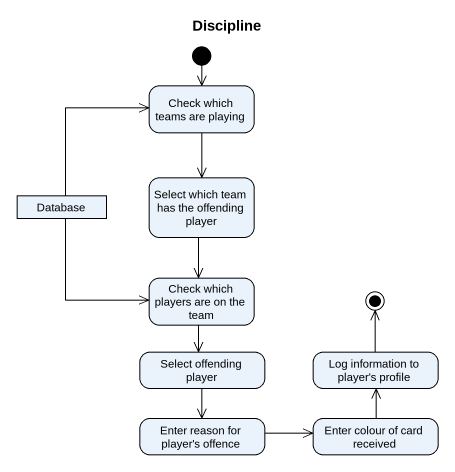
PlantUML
@startuml
title Discipline
hide empty description
state "Check which teams are playing" as Check_which_teams_are
state "Select which team has the offending player" as Select_which_team_has_the
state "Database" as Database_ <<object>>
state "Check which players are on the team" as Check_which_players_are_on
state "Select offending player" as Select_offending_player
state "Log information to player's profile" as Log_information_to_player_s
state "Enter reason for player's offence" as Enter_reason_for_player_s
state "Enter colour of card received" as Enter_colour_of_card
[*] --> Check_which_teams_are
Check_which_teams_are --> Select_which_team_has_the
Select_which_team_has_the --> Check_which_players_are_on
Database_ -up-> Check_which_teams_are
Database_ --> Check_which_players_are_on
Check_which_players_are_on --> Select_offending_player
Select_offending_player --> Enter_reason_for_player_s
Enter_reason_for_player_s -right-> Enter_colour_of_card
Enter_colour_of_card -up-> Log_information_to_player_s
Log_information_to_player_s -up-> [*]
@enduml
